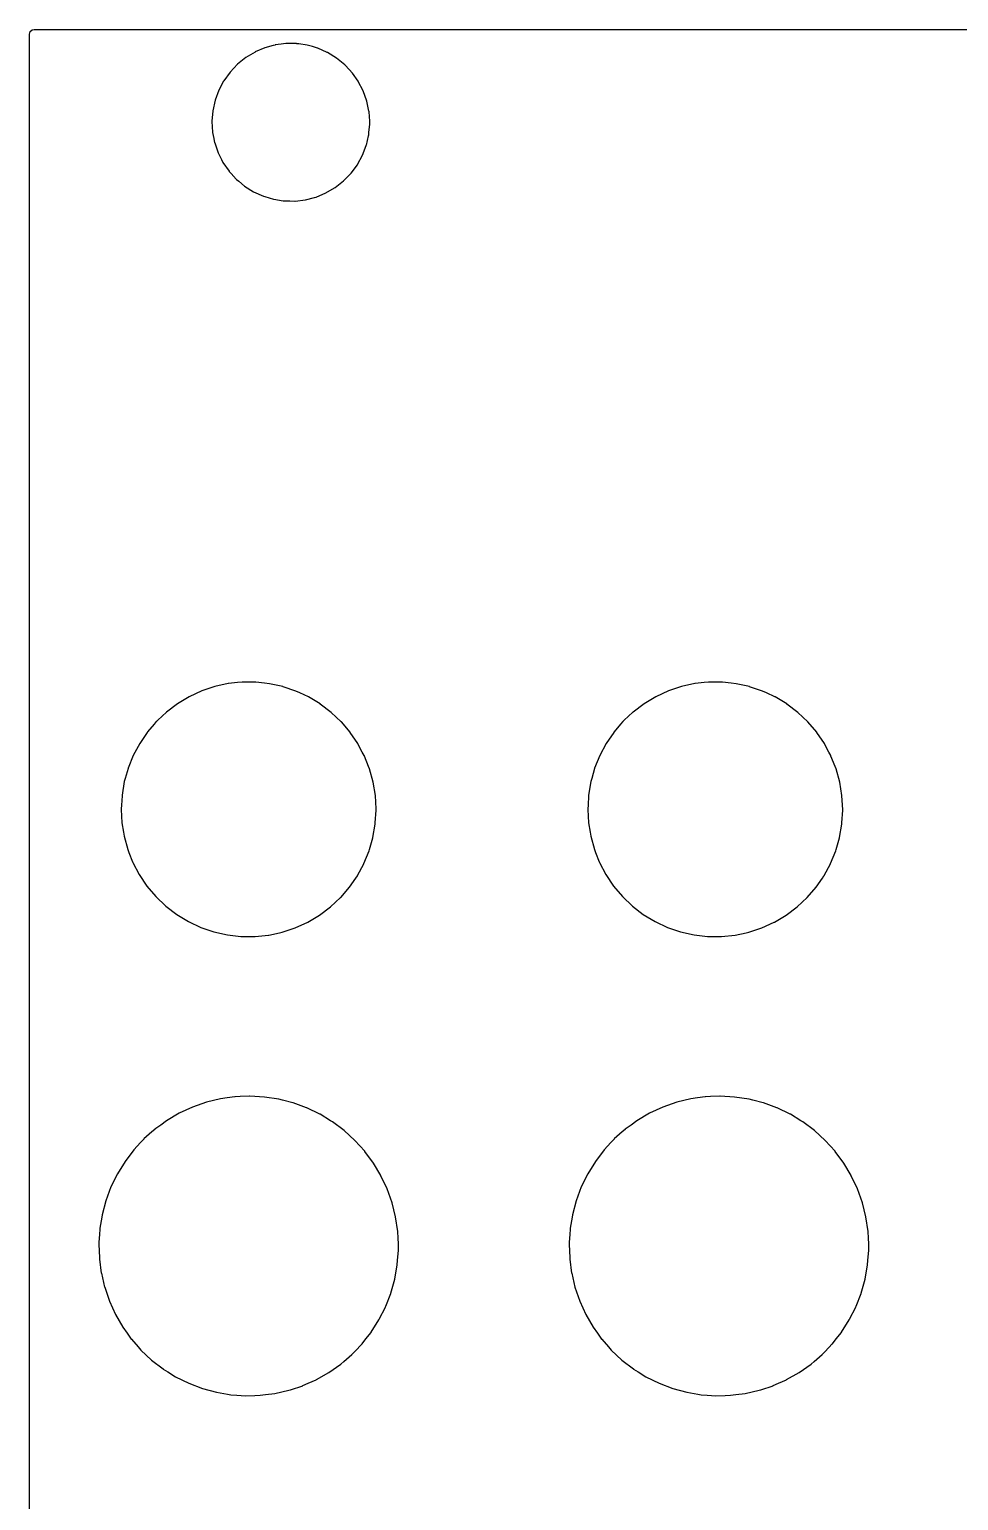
# Model space of a CAD drawing. Extents: x 7.69 to 9.65, y -5.64 to -0.63.
# Drawn here: x 7.69 to 8.67, y -2.178 to -0.626 of the extents above; entities that cross this region are included whole.
import ezdxf

# ---------------------------------------------------------------- set-up
doc = ezdxf.new("R2010")
doc.units = 0
doc.header["$MEASUREMENT"] = 0
doc.layers.add('BLACK', color=7, linetype='CONTINUOUS')

msp = doc.modelspace()

# ---------------------------------------------------------------- linework, layer by layer
at = {"layer": 'BLACK', "linetype": 'CONTINUOUS'}
for p, q in [((7.69002, -0.63098), (7.69081, -0.628298)), ((7.69002, -5.63902), (7.69002, -0.63098)), ((7.69081, -0.628298), (7.69292, -0.626468)), ((7.69292, -0.626468), (7.69498, -0.62602)), ((7.69498, -0.62602), (9.64502, -0.62602)), ((7.92797, -0.649879), (7.92307, -0.652814)), ((7.92813, -0.649813), (7.92797, -0.649879)), ((7.93823, -0.645504), (7.92813, -0.649812)), ((7.92813, -0.649812), (7.92813, -0.649813)), ((7.93838, -0.645438), (7.93823, -0.645504)), ((7.94705, -0.643068), (7.93838, -0.645438)), ((7.94914, -0.642496), (7.94705, -0.643068)), ((7.9493, -0.642451), (7.94914, -0.642496)), ((7.94914, -0.642496), (7.94914, -0.642496)), ((7.95542, -0.641646), (7.9493, -0.642451)), ((7.96036, -0.640996), (7.95542, -0.641646)), ((7.96052, -0.640974), (7.96036, -0.640996)), ((7.96036, -0.640996), (7.96036, -0.640996)), ((7.96069, -0.640975), (7.96052, -0.640974)), ((7.97167, -0.641033), (7.96069, -0.640975)), ((7.96069, -0.640975), (7.96069, -0.640975)), ((7.97184, -0.641033), (7.97167, -0.641033)), ((7.97167, -0.641033), (7.97167, -0.641033)), ((7.97201, -0.641057), (7.97184, -0.641033)), ((7.97419, -0.641368), (7.97201, -0.641057)), ((7.97201, -0.641057), (7.97201, -0.641057)), ((7.98305, -0.642628), (7.97419, -0.641368)), ((7.98849, -0.644179), (7.98305, -0.642628)), ((7.99291, -0.645438), (7.98849, -0.644179)), ((7.99393, -0.645729), (7.99291, -0.645438)), ((7.99409, -0.645797), (7.99393, -0.645729)), ((8.00413, -0.650206), (7.99409, -0.645797)), ((8.0043, -0.650278), (8.00413, -0.650206)), ((8.01395, -0.656192), (8.0043, -0.650278)), ((7.90943, -0.662768), (7.90164, -0.670978)), ((7.91826, -0.655691), (7.90943, -0.662768)), ((7.91841, -0.655605), (7.91826, -0.655691)), ((7.92307, -0.652814), (7.91841, -0.655605)), ((7.91841, -0.655605), (7.91841, -0.655605)), ((8.02271, -0.663361), (8.01395, -0.656192)), ((8.02282, -0.663485), (8.02271, -0.663361)), ((8.02754, -0.668567), (8.02282, -0.663485)), ((8.02282, -0.663485), (8.02282, -0.663485)), ((7.89482, -0.680564), (7.88974, -0.690173)), ((7.89495, -0.680319), (7.89482, -0.680564)), ((7.89503, -0.68017), (7.89495, -0.680319)), ((7.89495, -0.680319), (7.89495, -0.680319)), ((7.90164, -0.670978), (7.89503, -0.68017)), ((8.03041, -0.671653), (8.02754, -0.668567)), ((8.03069, -0.672046), (8.03041, -0.671653)), ((8.03678, -0.680713), (8.03069, -0.672046)), ((8.03692, -0.680913), (8.03678, -0.680713)), ((8.04211, -0.690971), (8.03692, -0.680913)), ((7.88974, -0.690173), (7.88585, -0.700802)), ((8.04589, -0.70164), (8.04211, -0.690971)), ((7.88342, -0.712029), (7.88257, -0.722891)), ((7.88343, -0.711861), (7.88342, -0.712029)), ((7.88585, -0.700802), (7.88343, -0.711861)), ((8.04592, -0.701805), (8.04589, -0.70164)), ((8.04809, -0.712254), (8.04592, -0.701805)), ((8.04818, -0.712723), (8.04809, -0.712254)), ((8.0482, -0.712892), (8.04818, -0.712723)), ((8.0482, -0.712892), (8.0482, -0.712892)), ((8.04888, -0.722891), (8.0482, -0.712892)), ((7.88257, -0.722891), (7.88255, -0.723144)), ((7.88255, -0.723144), (7.8832, -0.734444)), ((7.88257, -0.722891), (7.88257, -0.722891)), ((7.88257, -0.722891), (7.88257, -0.722891)), ((8.04814, -0.734669), (8.04893, -0.725855)), ((8.04892, -0.723538), (8.04888, -0.722891)), ((8.04895, -0.724016), (8.04892, -0.723538)), ((8.04893, -0.725855), (8.04894, -0.725758)), ((8.04893, -0.725855), (8.04893, -0.725855)), ((8.04894, -0.725758), (8.04895, -0.724016)), ((7.8832, -0.734444), (7.88323, -0.73461)), ((7.88323, -0.73461), (7.88323, -0.73461)), ((7.88323, -0.73461), (7.88449, -0.741021)), ((7.88449, -0.741021), (7.88538, -0.745551)), ((8.0454, -0.748065), (8.04763, -0.73836)), ((8.04763, -0.73836), (8.04789, -0.737197)), ((8.04789, -0.737197), (8.04793, -0.737032)), ((8.04789, -0.737197), (8.04789, -0.737197)), ((8.04793, -0.737032), (8.04814, -0.734669)), ((7.88538, -0.745551), (7.88543, -0.74571)), ((7.88543, -0.74571), (7.88543, -0.745711)), ((7.88543, -0.745711), (7.88899, -0.7561)), ((7.88899, -0.7561), (7.88904, -0.756259)), ((7.88904, -0.756259), (7.88932, -0.756804)), ((7.88932, -0.756804), (7.89257, -0.763273)), ((8.03608, -0.768451), (8.04132, -0.758801)), ((8.04132, -0.758801), (8.0414, -0.758653)), ((8.04132, -0.758801), (8.04132, -0.758801)), ((8.0414, -0.758653), (8.04519, -0.748617)), ((8.04519, -0.748617), (8.04534, -0.748223)), ((8.04534, -0.748223), (8.0454, -0.748065)), ((8.04534, -0.748223), (8.04534, -0.748223)), ((7.89257, -0.763273), (7.89413, -0.766371)), ((7.89413, -0.766371), (7.90054, -0.775699)), ((7.90054, -0.775699), (7.90065, -0.775824)), ((7.90065, -0.775824), (7.90065, -0.775824)), ((7.90065, -0.775824), (7.90274, -0.778115)), ((8.0294, -0.777586), (8.0359, -0.768736)), ((8.0359, -0.768736), (8.036, -0.7686)), ((8.036, -0.7686), (8.03608, -0.768451)), ((7.90274, -0.778115), (7.90816, -0.78407)), ((7.90816, -0.78407), (7.90829, -0.784179)), ((7.90829, -0.784179), (7.90829, -0.784179)), ((7.90829, -0.784179), (7.91076, -0.786243)), ((7.91076, -0.786243), (7.91684, -0.791331)), ((7.91684, -0.791331), (7.92643, -0.797345)), ((8.01252, -0.792834), (8.02142, -0.78585)), ((8.02142, -0.78585), (8.02277, -0.784464)), ((8.02277, -0.784464), (8.02654, -0.78057)), ((8.02654, -0.78057), (8.0293, -0.777722)), ((8.0293, -0.777722), (8.0294, -0.777586)), ((8.0294, -0.777586), (8.0294, -0.777586)), ((7.92643, -0.797345), (7.93674, -0.802003)), ((7.93674, -0.802003), (7.93824, -0.802445)), ((7.93824, -0.802445), (7.94744, -0.80517)), ((7.94744, -0.80517), (7.94744, -0.80517)), ((7.94744, -0.80517), (7.9476, -0.805218)), ((7.9476, -0.805218), (7.94776, -0.805243)), ((7.94776, -0.805243), (7.94776, -0.805243)), ((7.94776, -0.805243), (7.95755, -0.806741)), ((7.95755, -0.806741), (7.95879, -0.80693)), ((7.95879, -0.80693), (7.96455, -0.80702)), ((7.96455, -0.80702), (7.96993, -0.807105)), ((7.97027, -0.807087), (7.98117, -0.805768)), ((7.98117, -0.805768), (7.98134, -0.805748)), ((7.98117, -0.805768), (7.98117, -0.805768)), ((7.98134, -0.805748), (7.99062, -0.803312)), ((7.99062, -0.803312), (7.99212, -0.802918)), ((7.99212, -0.802918), (7.99229, -0.802876)), ((7.99212, -0.802918), (7.99212, -0.802918)), ((7.99229, -0.802876), (8.00274, -0.798544)), ((8.00274, -0.798544), (8.01184, -0.793227)), ((8.01184, -0.793227), (8.01237, -0.792919)), ((8.01237, -0.792919), (8.01252, -0.792834)), ((8.01237, -0.792919), (8.01237, -0.792919)), ((7.96993, -0.807105), (7.96993, -0.807105)), ((7.96993, -0.807105), (7.9701, -0.807108)), ((7.9701, -0.807108), (7.97027, -0.807087)), ((7.97027, -0.807087), (7.97027, -0.807087)), ((7.89977, -1.31616), (7.88557, -1.31925)), ((7.89991, -1.31614), (7.89977, -1.31616)), ((7.90964, -1.3151), (7.89991, -1.31614)), ((7.89991, -1.31614), (7.89991, -1.31614)), ((7.91423, -1.31461), (7.90964, -1.3151)), ((7.92175, -1.31463), (7.91423, -1.31461)), ((7.92863, -1.31464), (7.92175, -1.31463)), ((7.92876, -1.31464), (7.92863, -1.31464)), ((7.92863, -1.31464), (7.92863, -1.31464)), ((7.92889, -1.31465), (7.92876, -1.31464)), ((7.93808, -1.31567), (7.92889, -1.31465)), ((7.92889, -1.31465), (7.92889, -1.31465)), ((7.94321, -1.31623), (7.93808, -1.31567)), ((7.9574, -1.31938), (7.94321, -1.31623)), ((8.3919, -1.31616), (8.3777, -1.31925)), ((8.39203, -1.31614), (8.3919, -1.31616)), ((8.40177, -1.3151), (8.39203, -1.31614)), ((8.39203, -1.31614), (8.39203, -1.31614)), ((8.40635, -1.31461), (8.40177, -1.3151)), ((8.41388, -1.31463), (8.40635, -1.31461)), ((8.42075, -1.31464), (8.41388, -1.31463)), ((8.42089, -1.31464), (8.42075, -1.31464)), ((8.42075, -1.31464), (8.42075, -1.31464)), ((8.42102, -1.31465), (8.42089, -1.31464)), ((8.4302, -1.31567), (8.42102, -1.31465)), ((8.42102, -1.31465), (8.42102, -1.31465)), ((8.43534, -1.31623), (8.4302, -1.31567)), ((8.44953, -1.31938), (8.43534, -1.31623)), ((7.85858, -1.32994), (7.84611, -1.3374)), ((7.87179, -1.32387), (7.85858, -1.32994)), ((7.88557, -1.31925), (7.87179, -1.32387)), ((7.95753, -1.31942), (7.9574, -1.31938)), ((7.97104, -1.324), (7.95753, -1.31942)), ((7.95753, -1.31942), (7.95753, -1.31942)), ((7.97117, -1.32404), (7.97104, -1.324)), ((7.97104, -1.324), (7.97104, -1.324)), ((7.97528, -1.32595), (7.97117, -1.32404)), ((7.98423, -1.3301), (7.97528, -1.32595)), ((7.98435, -1.33016), (7.98423, -1.3301)), ((7.98423, -1.3301), (7.98423, -1.3301)), ((7.98447, -1.33023), (7.98435, -1.33016)), ((7.99668, -1.3376), (7.98447, -1.33023)), ((7.98447, -1.33023), (7.98447, -1.33023)), ((8.35071, -1.32994), (8.33824, -1.3374)), ((8.36391, -1.32387), (8.35071, -1.32994)), ((8.3777, -1.31925), (8.36391, -1.32387)), ((8.44965, -1.31942), (8.44953, -1.31938)), ((8.46317, -1.324), (8.44965, -1.31942)), ((8.44965, -1.31942), (8.44965, -1.31942)), ((8.46329, -1.32404), (8.46317, -1.324)), ((8.46317, -1.324), (8.46317, -1.324)), ((8.4674, -1.32595), (8.46329, -1.32404)), ((8.47636, -1.3301), (8.4674, -1.32595)), ((8.47648, -1.33016), (8.47636, -1.3301)), ((8.47636, -1.3301), (8.47636, -1.3301)), ((8.47659, -1.33023), (8.47648, -1.33016)), ((8.48881, -1.3376), (8.47659, -1.33023)), ((8.47659, -1.33023), (8.47659, -1.33023)), ((7.83442, -1.34626), (7.82531, -1.35485)), ((7.83452, -1.34617), (7.83442, -1.34626)), ((7.83442, -1.34626), (7.83442, -1.34626)), ((7.84611, -1.3374), (7.83452, -1.34617)), ((7.9968, -1.33767), (7.99668, -1.3376)), ((7.99668, -1.3376), (7.99668, -1.3376)), ((8.00836, -1.34648), (7.9968, -1.33767)), ((8.0189, -1.35648), (8.00836, -1.34648)), ((8.32654, -1.34626), (8.31743, -1.35485)), ((8.32655, -1.34626), (8.32654, -1.34626)), ((8.32664, -1.34617), (8.32655, -1.34626)), ((8.33824, -1.3374), (8.32664, -1.34617)), ((8.48892, -1.33767), (8.48881, -1.3376)), ((8.48881, -1.3376), (8.48881, -1.3376)), ((8.50049, -1.34648), (8.48892, -1.33767)), ((8.51103, -1.35648), (8.50049, -1.34648)), ((7.82147, -1.35903), (7.8145, -1.36719)), ((7.82385, -1.35624), (7.82147, -1.35903)), ((7.82394, -1.35614), (7.82385, -1.35624)), ((7.82385, -1.35624), (7.82385, -1.35624)), ((7.82531, -1.35485), (7.82394, -1.35614)), ((8.01899, -1.35658), (8.0189, -1.35648)), ((8.02822, -1.36746), (8.01899, -1.35658)), ((8.01899, -1.35658), (8.01899, -1.35658)), ((8.31359, -1.35903), (8.30662, -1.36719)), ((8.31598, -1.35624), (8.31359, -1.35903)), ((8.31606, -1.35614), (8.31598, -1.35624)), ((8.31598, -1.35624), (8.31598, -1.35624)), ((8.31743, -1.35485), (8.31606, -1.35614)), ((8.51112, -1.35658), (8.51103, -1.35648)), ((8.52034, -1.36746), (8.51112, -1.35658)), ((8.51112, -1.35658), (8.51112, -1.35658)), ((7.80631, -1.3792), (7.79946, -1.39202)), ((7.81417, -1.36768), (7.80631, -1.3792)), ((7.81442, -1.3673), (7.81417, -1.36768)), ((7.8145, -1.36719), (7.81442, -1.3673)), ((7.81442, -1.3673), (7.81442, -1.3673)), ((8.02831, -1.36757), (8.02822, -1.36746)), ((8.02822, -1.36746), (8.02822, -1.36746)), ((8.02838, -1.36768), (8.02831, -1.36757)), ((8.03638, -1.37949), (8.02838, -1.36768)), ((8.02838, -1.36768), (8.02838, -1.36768)), ((8.03645, -1.3796), (8.03638, -1.37949)), ((8.03638, -1.37949), (8.03638, -1.37949)), ((8.04111, -1.38839), (8.03645, -1.3796)), ((8.29843, -1.3792), (8.29159, -1.39202)), ((8.30629, -1.36768), (8.29843, -1.3792)), ((8.30655, -1.3673), (8.30629, -1.36768)), ((8.30662, -1.36719), (8.30655, -1.3673)), ((8.30655, -1.3673), (8.30655, -1.3673)), ((8.52035, -1.36746), (8.52034, -1.36746)), ((8.52043, -1.36757), (8.52035, -1.36746)), ((8.52051, -1.36768), (8.52043, -1.36757)), ((8.52851, -1.37949), (8.52051, -1.36768)), ((8.52051, -1.36768), (8.52051, -1.36768)), ((8.52858, -1.3796), (8.52851, -1.37949)), ((8.52851, -1.37949), (8.52851, -1.37949)), ((8.53323, -1.38839), (8.52858, -1.3796)), ((7.79946, -1.39202), (7.79404, -1.40551)), ((8.04303, -1.39202), (8.04111, -1.38839)), ((8.04326, -1.39245), (8.04303, -1.39202)), ((8.04331, -1.39257), (8.04326, -1.39245)), ((8.04764, -1.40346), (8.04331, -1.39257)), ((8.04331, -1.39257), (8.04331, -1.39257)), ((8.29159, -1.39202), (8.28617, -1.40551)), ((8.53516, -1.39202), (8.53323, -1.38839)), ((8.53538, -1.39245), (8.53516, -1.39202)), ((8.53543, -1.39257), (8.53538, -1.39245)), ((8.53976, -1.40346), (8.53543, -1.39257)), ((8.53543, -1.39257), (8.53543, -1.39257)), ((7.794, -1.40564), (7.79105, -1.41616)), ((7.79404, -1.40551), (7.794, -1.40564)), ((7.794, -1.40564), (7.794, -1.40564)), ((8.04863, -1.40595), (8.04764, -1.40346)), ((8.05251, -1.41996), (8.04863, -1.40595)), ((8.28613, -1.40564), (8.28317, -1.41616)), ((8.28617, -1.40551), (8.28613, -1.40564)), ((8.28613, -1.40564), (8.28613, -1.40564)), ((8.54076, -1.40595), (8.53976, -1.40346)), ((8.54464, -1.41996), (8.54076, -1.40595)), ((7.79011, -1.4195), (7.78771, -1.43384)), ((7.79105, -1.41616), (7.79011, -1.4195)), ((8.05486, -1.4343), (8.05251, -1.41996)), ((8.28223, -1.4195), (8.27983, -1.43384)), ((8.28317, -1.41616), (8.28223, -1.4195)), ((8.54699, -1.4343), (8.54464, -1.41996)), ((7.78767, -1.43444), (7.78709, -1.44455)), ((7.78771, -1.43384), (7.78767, -1.43444)), ((8.05562, -1.44835), (8.05486, -1.4343)), ((8.2798, -1.43444), (8.27922, -1.44455)), ((8.27983, -1.43384), (8.2798, -1.43444)), ((8.54754, -1.44441), (8.54699, -1.4343)), ((7.78709, -1.44455), (7.78687, -1.44835)), ((7.78687, -1.44835), (7.78689, -1.44882)), ((7.78689, -1.44882), (7.78689, -1.44882)), ((7.78689, -1.44882), (7.78689, -1.44882)), ((7.78689, -1.44882), (7.78761, -1.46287)), ((8.05484, -1.46287), (8.05564, -1.44983)), ((8.05565, -1.44882), (8.05562, -1.44835)), ((8.05564, -1.44983), (8.05565, -1.44976)), ((8.05565, -1.44976), (8.05565, -1.44882)), ((8.27922, -1.44455), (8.279, -1.44835)), ((8.279, -1.44835), (8.27902, -1.44882)), ((8.27902, -1.44882), (8.27902, -1.44882)), ((8.27902, -1.44882), (8.27973, -1.46287)), ((8.27902, -1.44882), (8.27902, -1.44882)), ((8.54697, -1.46287), (8.54777, -1.44983)), ((8.54778, -1.44882), (8.54754, -1.44441)), ((8.54777, -1.44976), (8.54778, -1.44882)), ((8.54777, -1.44983), (8.54777, -1.44976)), ((7.78761, -1.46287), (7.78763, -1.463)), ((7.78763, -1.463), (7.78763, -1.463)), ((7.78763, -1.463), (7.78922, -1.47293)), ((7.78922, -1.47293), (7.7899, -1.47722)), ((8.05231, -1.47859), (8.05476, -1.46427)), ((8.05476, -1.46427), (8.05484, -1.46287)), ((8.27973, -1.46287), (8.27975, -1.463)), ((8.27975, -1.463), (8.27975, -1.463)), ((8.27975, -1.463), (8.28134, -1.47293)), ((8.28134, -1.47293), (8.28203, -1.47722)), ((8.54444, -1.47859), (8.54689, -1.46427)), ((8.54689, -1.46427), (8.54697, -1.46287)), ((7.7899, -1.47722), (7.79374, -1.49124)), ((8.04874, -1.49111), (8.05227, -1.47872)), ((8.05227, -1.47872), (8.05231, -1.47859)), ((8.28203, -1.47722), (8.28587, -1.49124)), ((8.54087, -1.49111), (8.5444, -1.47872)), ((8.5444, -1.47872), (8.54444, -1.47859)), ((7.79374, -1.49124), (7.7949, -1.49418)), ((7.7949, -1.49418), (7.79883, -1.50416)), ((7.79883, -1.50416), (7.79907, -1.50476)), ((7.79907, -1.50476), (7.79913, -1.50488)), ((7.79913, -1.50488), (7.80576, -1.51751)), ((8.04286, -1.50604), (8.04833, -1.49257)), ((8.04833, -1.49257), (8.04874, -1.49111)), ((8.28587, -1.49124), (8.28702, -1.49418)), ((8.28702, -1.49418), (8.29096, -1.50416)), ((8.29096, -1.50416), (8.29119, -1.50476)), ((8.29119, -1.50476), (8.29126, -1.50488)), ((8.29126, -1.50488), (8.29789, -1.51751)), ((8.53499, -1.50604), (8.54045, -1.49257)), ((8.54045, -1.49257), (8.54087, -1.49111)), ((7.80576, -1.51751), (7.80576, -1.51751)), ((7.80576, -1.51751), (7.80582, -1.51763)), ((7.80582, -1.51763), (7.81393, -1.5297)), ((8.03423, -1.52137), (8.03589, -1.51895)), ((8.03589, -1.51895), (8.03597, -1.51884)), ((8.03589, -1.51895), (8.03589, -1.51895)), ((8.03597, -1.51884), (8.03603, -1.51872)), ((8.03603, -1.51872), (8.0428, -1.50616)), ((8.03603, -1.51872), (8.03603, -1.51872)), ((8.0428, -1.50616), (8.04286, -1.50604)), ((8.29789, -1.51751), (8.29789, -1.51751)), ((8.29789, -1.51751), (8.29795, -1.51763)), ((8.29795, -1.51763), (8.30606, -1.5297)), ((8.52636, -1.52137), (8.52802, -1.51895)), ((8.52802, -1.51895), (8.52809, -1.51884)), ((8.52802, -1.51895), (8.52802, -1.51895)), ((8.52809, -1.51884), (8.52816, -1.51872)), ((8.52816, -1.51872), (8.53492, -1.50616)), ((8.52816, -1.51872), (8.52816, -1.51872)), ((8.53492, -1.50616), (8.53499, -1.50604)), ((7.81393, -1.5297), (7.82329, -1.54082)), ((8.01834, -1.54173), (8.02765, -1.53092)), ((8.02765, -1.53092), (8.02774, -1.53082)), ((8.02774, -1.53082), (8.03423, -1.52137)), ((8.30606, -1.5297), (8.31542, -1.54082)), ((8.51047, -1.54173), (8.51977, -1.53092)), ((8.51977, -1.53092), (8.51986, -1.53082)), ((8.51986, -1.53082), (8.52636, -1.52137)), ((7.82329, -1.54082), (7.8338, -1.55086)), ((7.8338, -1.55086), (7.84533, -1.55971)), ((7.99602, -1.56049), (8.00764, -1.55177)), ((8.00764, -1.55177), (8.01826, -1.54184)), ((8.01826, -1.54184), (8.01834, -1.54173)), ((8.01834, -1.54173), (8.01834, -1.54173)), ((8.31542, -1.54082), (8.32593, -1.55086)), ((8.32593, -1.55086), (8.33746, -1.55971)), ((8.48815, -1.56049), (8.49977, -1.55177)), ((8.49977, -1.55177), (8.51038, -1.54184)), ((8.51038, -1.54184), (8.51047, -1.54173)), ((8.51047, -1.54173), (8.51047, -1.54173)), ((7.84533, -1.55971), (7.85775, -1.56726)), ((7.85775, -1.56726), (7.87092, -1.57342)), ((7.98364, -1.56785), (7.9959, -1.56056)), ((7.9959, -1.56056), (7.99602, -1.56049)), ((8.33746, -1.55971), (8.34988, -1.56726)), ((8.34988, -1.56726), (8.36304, -1.57342)), ((8.47576, -1.56785), (8.48803, -1.56056)), ((8.48803, -1.56056), (8.48815, -1.56049)), ((7.87092, -1.57342), (7.88467, -1.57813)), ((7.88467, -1.57813), (7.89885, -1.58133)), ((7.89885, -1.58133), (7.89898, -1.58134)), ((7.89898, -1.58134), (7.89898, -1.58134)), ((7.89898, -1.58134), (7.91316, -1.58296)), ((7.91316, -1.58296), (7.91316, -1.58296)), ((7.91316, -1.58296), (7.91329, -1.58297)), ((7.91329, -1.58297), (7.91342, -1.58297)), ((7.91342, -1.58297), (7.91342, -1.58297)), ((7.91342, -1.58297), (7.92132, -1.58301)), ((7.92132, -1.58301), (7.92782, -1.58305)), ((7.92782, -1.58305), (7.92796, -1.58303)), ((7.92796, -1.58303), (7.94215, -1.58157)), ((7.92796, -1.58303), (7.92796, -1.58303)), ((7.94215, -1.58157), (7.94228, -1.58155)), ((7.94215, -1.58157), (7.94215, -1.58157)), ((7.94228, -1.58155), (7.94241, -1.58153)), ((7.94241, -1.58153), (7.95368, -1.57911)), ((7.94241, -1.58153), (7.94241, -1.58153)), ((7.95368, -1.57911), (7.9565, -1.57851)), ((7.9565, -1.57851), (7.9703, -1.57394)), ((7.9703, -1.57394), (7.98352, -1.56792)), ((7.98352, -1.56792), (7.98364, -1.56785)), ((7.98364, -1.56785), (7.98364, -1.56785)), ((8.36304, -1.57342), (8.37679, -1.57813)), ((8.37679, -1.57813), (8.39097, -1.58133)), ((8.39097, -1.58133), (8.39111, -1.58134)), ((8.39111, -1.58134), (8.39111, -1.58134)), ((8.39111, -1.58134), (8.40528, -1.58296)), ((8.40528, -1.58296), (8.40528, -1.58296)), ((8.40528, -1.58296), (8.40542, -1.58297)), ((8.40542, -1.58297), (8.40555, -1.58297)), ((8.40555, -1.58297), (8.40555, -1.58297)), ((8.40555, -1.58297), (8.41345, -1.58301)), ((8.41345, -1.58301), (8.41995, -1.58305)), ((8.41995, -1.58305), (8.42008, -1.58303)), ((8.42008, -1.58303), (8.43428, -1.58157)), ((8.42008, -1.58303), (8.42008, -1.58303)), ((8.43428, -1.58157), (8.43441, -1.58155)), ((8.43428, -1.58157), (8.43428, -1.58157)), ((8.43441, -1.58155), (8.43454, -1.58153)), ((8.43454, -1.58153), (8.44581, -1.57911)), ((8.43454, -1.58153), (8.43454, -1.58153)), ((8.44581, -1.57911), (8.44862, -1.57851)), ((8.44862, -1.57851), (8.46242, -1.57394)), ((8.46242, -1.57394), (8.47565, -1.56792)), ((8.47565, -1.56792), (8.47576, -1.56785)), ((8.47576, -1.56785), (8.47576, -1.56785)), ((7.89853, -1.75328), (7.89165, -1.75424)), ((7.90682, -1.75211), (7.89853, -1.75328)), ((7.90694, -1.75209), (7.90682, -1.75211)), ((7.90682, -1.75211), (7.90682, -1.75211)), ((7.91217, -1.75187), (7.90694, -1.75209)), ((7.92224, -1.75145), (7.91217, -1.75187)), ((7.92236, -1.75145), (7.92224, -1.75145)), ((7.92224, -1.75145), (7.92224, -1.75145)), ((7.93778, -1.75231), (7.92236, -1.75145)), ((7.95303, -1.75467), (7.93778, -1.75231)), ((8.3946, -1.75328), (8.38772, -1.75424)), ((8.40288, -1.75211), (8.3946, -1.75328)), ((8.403, -1.75209), (8.40288, -1.75211)), ((8.40288, -1.75211), (8.40288, -1.75211)), ((8.40824, -1.75187), (8.403, -1.75209)), ((8.4183, -1.75145), (8.40824, -1.75187)), ((8.41843, -1.75145), (8.4183, -1.75145)), ((8.4183, -1.75145), (8.4183, -1.75145)), ((8.43384, -1.75231), (8.41843, -1.75145)), ((8.44909, -1.75467), (8.43384, -1.75231)), ((7.86207, -1.76295), (7.84806, -1.76942)), ((7.87665, -1.75787), (7.86207, -1.76295)), ((7.89165, -1.75424), (7.87665, -1.75787)), ((7.95315, -1.7547), (7.95303, -1.75467)), ((7.95711, -1.75572), (7.95315, -1.7547)), ((7.95315, -1.7547), (7.95315, -1.7547)), ((7.96798, -1.75851), (7.95711, -1.75572)), ((7.9681, -1.75855), (7.96798, -1.75851)), ((7.98238, -1.76375), (7.9681, -1.75855)), ((7.9681, -1.75855), (7.9681, -1.75855)), ((7.98249, -1.76379), (7.98238, -1.76375)), ((7.98238, -1.76375), (7.98238, -1.76375)), ((7.99641, -1.77046), (7.98249, -1.76379)), ((8.35813, -1.76295), (8.34412, -1.76942)), ((8.37271, -1.75787), (8.35813, -1.76295)), ((8.38772, -1.75424), (8.37271, -1.75787)), ((8.44921, -1.7547), (8.44909, -1.75467)), ((8.45317, -1.75572), (8.44921, -1.7547)), ((8.44921, -1.7547), (8.44921, -1.7547)), ((8.46405, -1.75851), (8.45317, -1.75572)), ((8.46416, -1.75855), (8.46405, -1.75851)), ((8.47844, -1.76375), (8.46416, -1.75855)), ((8.46416, -1.75855), (8.46416, -1.75855)), ((8.47855, -1.76379), (8.47844, -1.76375)), ((8.47844, -1.76375), (8.47844, -1.76375)), ((8.49247, -1.77046), (8.47855, -1.76379)), ((7.82844, -1.78181), (7.82235, -1.78624)), ((7.83474, -1.77724), (7.82844, -1.78181)), ((7.84806, -1.76942), (7.83474, -1.77724)), ((7.99651, -1.77052), (7.99641, -1.77046)), ((8.00772, -1.77731), (7.99651, -1.77052)), ((7.99651, -1.77052), (7.99651, -1.77052)), ((8.00962, -1.77846), (8.00772, -1.77731)), ((8.02198, -1.7877), (8.00962, -1.77846)), ((8.32451, -1.78181), (8.31841, -1.78624)), ((8.3308, -1.77724), (8.32451, -1.78181)), ((8.34412, -1.76942), (8.3308, -1.77724)), ((8.49258, -1.77052), (8.49247, -1.77046)), ((8.50378, -1.77731), (8.49258, -1.77052)), ((8.49258, -1.77052), (8.49258, -1.77052)), ((8.50568, -1.77846), (8.50378, -1.77731)), ((8.51804, -1.7877), (8.50568, -1.77846)), ((7.81063, -1.79665), (7.80715, -1.8004)), ((7.81071, -1.79656), (7.81063, -1.79665)), ((7.81063, -1.79665), (7.81063, -1.79665)), ((7.81902, -1.78918), (7.81071, -1.79656)), ((7.82216, -1.78639), (7.81902, -1.78918)), ((7.82225, -1.78631), (7.82216, -1.78639)), ((7.82216, -1.78639), (7.82216, -1.78639)), ((7.82235, -1.78624), (7.82225, -1.78631)), ((7.82235, -1.78624), (7.82235, -1.78624)), ((8.03338, -1.79811), (8.02198, -1.7877)), ((8.04371, -1.80958), (8.03338, -1.79811)), ((8.30669, -1.79665), (8.30321, -1.8004)), ((8.30677, -1.79656), (8.30669, -1.79665)), ((8.30669, -1.79665), (8.30669, -1.79665)), ((8.31508, -1.78918), (8.30677, -1.79656)), ((8.31823, -1.78639), (8.31508, -1.78918)), ((8.31832, -1.78631), (8.31823, -1.78639)), ((8.31823, -1.78639), (8.31823, -1.78639)), ((8.31841, -1.78624), (8.31832, -1.78631)), ((8.31841, -1.78624), (8.31841, -1.78624)), ((8.52944, -1.79811), (8.51804, -1.7877)), ((8.53977, -1.80958), (8.52944, -1.79811)), ((7.80022, -1.80788), (7.79089, -1.82018)), ((7.80715, -1.8004), (7.80022, -1.80788)), ((8.04378, -1.80968), (8.04371, -1.80958)), ((8.05279, -1.82191), (8.04378, -1.80968)), ((8.04378, -1.80968), (8.04378, -1.80968)), ((8.29628, -1.80788), (8.28695, -1.82018)), ((8.30321, -1.8004), (8.29628, -1.80788)), ((8.53984, -1.80968), (8.53977, -1.80958)), ((8.54886, -1.82191), (8.53984, -1.80968)), ((8.53984, -1.80968), (8.53984, -1.80968)), ((7.79089, -1.82018), (7.7828, -1.83333)), ((8.05287, -1.82201), (8.05279, -1.82191)), ((8.05279, -1.82191), (8.05279, -1.82191)), ((8.05293, -1.82211), (8.05287, -1.82201)), ((8.06071, -1.83517), (8.05293, -1.82211)), ((8.28695, -1.82018), (8.27886, -1.83333)), ((8.54893, -1.82201), (8.54886, -1.82191)), ((8.54886, -1.82191), (8.54886, -1.82191)), ((8.54899, -1.82211), (8.54893, -1.82201)), ((8.55677, -1.83517), (8.54899, -1.82211)), ((7.7828, -1.83333), (7.77603, -1.8472)), ((8.06077, -1.83527), (8.06071, -1.83517)), ((8.06071, -1.83517), (8.06071, -1.83517)), ((8.06734, -1.84924), (8.06077, -1.83527)), ((8.27886, -1.83333), (8.27209, -1.8472)), ((8.55683, -1.83527), (8.55677, -1.83517)), ((8.55677, -1.83517), (8.55677, -1.83517)), ((8.56341, -1.84924), (8.55683, -1.83527)), ((7.77065, -1.86167), (7.76671, -1.8766)), ((7.77603, -1.8472), (7.77065, -1.86167)), ((8.07252, -1.86378), (8.06734, -1.84924)), ((8.26671, -1.86167), (8.26277, -1.8766)), ((8.27209, -1.8472), (8.26671, -1.86167)), ((8.56858, -1.86378), (8.56341, -1.84924)), ((7.76671, -1.8766), (7.76634, -1.87888)), ((8.07626, -1.87876), (8.07252, -1.86378)), ((8.26277, -1.8766), (8.2624, -1.87888)), ((8.57232, -1.87876), (8.56858, -1.86378)), ((7.76423, -1.89196), (7.76393, -1.89681)), ((7.76424, -1.89184), (7.76423, -1.89196)), ((7.76423, -1.89196), (7.76423, -1.89196)), ((7.76441, -1.8908), (7.76424, -1.89184)), ((7.76634, -1.87888), (7.76441, -1.8908)), ((8.07851, -1.89403), (8.07626, -1.87876)), ((8.26029, -1.89196), (8.25999, -1.89681)), ((8.2603, -1.89184), (8.26029, -1.89196)), ((8.26029, -1.89196), (8.26029, -1.89196)), ((8.26047, -1.8908), (8.2603, -1.89184)), ((8.2624, -1.87888), (8.26047, -1.8908)), ((8.57457, -1.89403), (8.57232, -1.87876)), ((7.76336, -1.90575), (7.76327, -1.90724)), ((7.76327, -1.90724), (7.76327, -1.90736)), ((7.76327, -1.90736), (7.76378, -1.92178)), ((7.76393, -1.89681), (7.76336, -1.90575)), ((8.07886, -1.90112), (8.07851, -1.89403)), ((8.07916, -1.90724), (8.07886, -1.90112)), ((8.07927, -1.90945), (8.07916, -1.90724)), ((8.25943, -1.90575), (8.25933, -1.90724)), ((8.25933, -1.90724), (8.25934, -1.90736)), ((8.25934, -1.90736), (8.25984, -1.92178)), ((8.25999, -1.89681), (8.25943, -1.90575)), ((8.57492, -1.90112), (8.57457, -1.89403)), ((8.57522, -1.90724), (8.57492, -1.90112)), ((8.57533, -1.90945), (8.57522, -1.90724)), ((7.76378, -1.92178), (7.76381, -1.92267)), ((7.76381, -1.92267), (7.76382, -1.92279)), ((7.76382, -1.92279), (7.76382, -1.92279)), ((7.76382, -1.92279), (7.76392, -1.92351)), ((7.76392, -1.92351), (7.76585, -1.93797)), ((8.07837, -1.92474), (8.0792, -1.91394)), ((8.0792, -1.91386), (8.07927, -1.90945)), ((8.0792, -1.91394), (8.0792, -1.91386)), ((8.0792, -1.91394), (8.0792, -1.91394)), ((8.25984, -1.92178), (8.25987, -1.92267)), ((8.25987, -1.92267), (8.25989, -1.92279)), ((8.25989, -1.92279), (8.25989, -1.92279)), ((8.25989, -1.92279), (8.25998, -1.92351)), ((8.25998, -1.92351), (8.26191, -1.93797)), ((8.57443, -1.92474), (8.57526, -1.91394)), ((8.57526, -1.91394), (8.57527, -1.91386)), ((8.57526, -1.91394), (8.57526, -1.91394)), ((8.57527, -1.91386), (8.57533, -1.90945)), ((7.76585, -1.93797), (7.76588, -1.93809)), ((7.76588, -1.93809), (7.76588, -1.93809)), ((7.76588, -1.93809), (7.76935, -1.95288)), ((8.07534, -1.94445), (8.07802, -1.92925)), ((8.07802, -1.92925), (8.07837, -1.92474)), ((8.26191, -1.93797), (8.26194, -1.93809)), ((8.26194, -1.93809), (8.26194, -1.93809)), ((8.26194, -1.93809), (8.26541, -1.95288)), ((8.5714, -1.94445), (8.57408, -1.92925)), ((8.57408, -1.92925), (8.57443, -1.92474)), ((7.76935, -1.95288), (7.76938, -1.953)), ((7.76938, -1.953), (7.77435, -1.96761)), ((8.07119, -1.95932), (8.07534, -1.94445)), ((8.26541, -1.95288), (8.26544, -1.953)), ((8.26544, -1.953), (8.27041, -1.96761)), ((8.56725, -1.95932), (8.5714, -1.94445)), ((7.77435, -1.96761), (7.78073, -1.98167)), ((8.06593, -1.97288), (8.07114, -1.95944)), ((8.07114, -1.95944), (8.07119, -1.95932)), ((8.07114, -1.95944), (8.07114, -1.95944)), ((8.27041, -1.96761), (8.27679, -1.98167)), ((8.56199, -1.97288), (8.56721, -1.95944)), ((8.56721, -1.95944), (8.56725, -1.95932)), ((8.56721, -1.95944), (8.56721, -1.95944)), ((7.78073, -1.98167), (7.78845, -1.99504)), ((8.05902, -1.98676), (8.06555, -1.97382)), ((8.06555, -1.97382), (8.0656, -1.97372)), ((8.0656, -1.97372), (8.06593, -1.97288)), ((8.27679, -1.98167), (8.28451, -1.99504)), ((8.55508, -1.98676), (8.56161, -1.97382)), ((8.56161, -1.97382), (8.56167, -1.97372)), ((8.56167, -1.97372), (8.56199, -1.97288)), ((7.78845, -1.99504), (7.78852, -1.99514)), ((7.78852, -1.99514), (7.78852, -1.99514)), ((7.78852, -1.99514), (7.79298, -2.00137)), ((7.79298, -2.00137), (7.79743, -2.00759)), ((8.04489, -2.00755), (8.0503, -2.00062)), ((8.0503, -2.00062), (8.05037, -2.00053)), ((8.0503, -2.00062), (8.0503, -2.00062)), ((8.05037, -2.00053), (8.05864, -1.98749)), ((8.05864, -1.98749), (8.05902, -1.98676)), ((8.28451, -1.99504), (8.28458, -1.99514)), ((8.28458, -1.99514), (8.28458, -1.99514)), ((8.28458, -1.99514), (8.28904, -2.00137)), ((8.28904, -2.00137), (8.2935, -2.00759)), ((8.54095, -2.00755), (8.54636, -2.00062)), ((8.54636, -2.00062), (8.54644, -2.00053)), ((8.54636, -2.00062), (8.54636, -2.00062)), ((8.54644, -2.00053), (8.55471, -1.98749)), ((8.55471, -1.98749), (8.55508, -1.98676)), ((7.79743, -2.00759), (7.79751, -2.00768)), ((7.79751, -2.00768), (7.79751, -2.00768)), ((7.79751, -2.00768), (7.80463, -2.01582)), ((7.80463, -2.01582), (7.8076, -2.01921)), ((8.03327, -2.02067), (8.04079, -2.01278)), ((8.04079, -2.01278), (8.04087, -2.01269)), ((8.04087, -2.01269), (8.04489, -2.00755)), ((8.2935, -2.00759), (8.29357, -2.00768)), ((8.29357, -2.00768), (8.29358, -2.00768)), ((8.29358, -2.00768), (8.3007, -2.01582)), ((8.3007, -2.01582), (8.30366, -2.01921)), ((8.52933, -2.02067), (8.53685, -2.01278)), ((8.53685, -2.01278), (8.53693, -2.01269)), ((8.53693, -2.01269), (8.54095, -2.00755)), ((7.8076, -2.01921), (7.81885, -2.02978)), ((7.81885, -2.02978), (7.83108, -2.03919)), ((8.01854, -2.03396), (8.02174, -2.03119)), ((8.02174, -2.03119), (8.03013, -2.02395)), ((8.03013, -2.02395), (8.03022, -2.02387)), ((8.03013, -2.02395), (8.03013, -2.02395)), ((8.03022, -2.02387), (8.03327, -2.02067)), ((8.30366, -2.01921), (8.31492, -2.02978)), ((8.31492, -2.02978), (8.32715, -2.03919)), ((8.5146, -2.03396), (8.5178, -2.03119)), ((8.5178, -2.03119), (8.52619, -2.02395)), ((8.52619, -2.02395), (8.52629, -2.02387)), ((8.52619, -2.02395), (8.52619, -2.02395)), ((8.52629, -2.02387), (8.52933, -2.02067)), ((7.83108, -2.03919), (7.83119, -2.03926)), ((7.83119, -2.03926), (7.83119, -2.03926)), ((7.83119, -2.03926), (7.83589, -2.0422)), ((7.83589, -2.0422), (7.84418, -2.04738)), ((7.84418, -2.04738), (7.858, -2.05424)), ((7.99263, -2.05041), (8.00582, -2.04292)), ((8.00582, -2.04292), (8.00592, -2.04286)), ((8.00582, -2.04292), (8.00582, -2.04292)), ((8.00592, -2.04286), (8.01854, -2.03396)), ((8.32715, -2.03919), (8.32725, -2.03926)), ((8.32725, -2.03926), (8.32725, -2.03926)), ((8.32725, -2.03926), (8.33195, -2.0422)), ((8.33195, -2.0422), (8.34024, -2.04738)), ((8.34024, -2.04738), (8.35407, -2.05424)), ((8.48869, -2.05041), (8.50188, -2.04292)), ((8.50188, -2.04292), (8.50199, -2.04286)), ((8.50188, -2.04292), (8.50188, -2.04292)), ((8.50199, -2.04286), (8.5146, -2.03396)), ((7.858, -2.05424), (7.87243, -2.05972)), ((7.87243, -2.05972), (7.88733, -2.06377)), ((7.88733, -2.06377), (7.89907, -2.06575)), ((7.94882, -2.06503), (7.96363, -2.06166)), ((7.96363, -2.06166), (7.96375, -2.06163)), ((7.96363, -2.06166), (7.96363, -2.06166)), ((7.96375, -2.06163), (7.96533, -2.06111)), ((7.96533, -2.06111), (7.97828, -2.0568)), ((7.97828, -2.0568), (7.9784, -2.05676)), ((7.97828, -2.0568), (7.97828, -2.0568)), ((7.9784, -2.05676), (7.98397, -2.05428)), ((7.98397, -2.05428), (7.99239, -2.05053)), ((7.99239, -2.05053), (7.9925, -2.05048)), ((7.99239, -2.05053), (7.99239, -2.05053)), ((7.9925, -2.05048), (7.99263, -2.05041)), ((8.35407, -2.05424), (8.3685, -2.05972)), ((8.3685, -2.05972), (8.38339, -2.06377)), ((8.38339, -2.06377), (8.39513, -2.06575)), ((8.44488, -2.06503), (8.4597, -2.06166)), ((8.4597, -2.06166), (8.45981, -2.06163)), ((8.4597, -2.06166), (8.4597, -2.06166)), ((8.45981, -2.06163), (8.4614, -2.06111)), ((8.4614, -2.06111), (8.47435, -2.0568)), ((8.47435, -2.0568), (8.47446, -2.05676)), ((8.47435, -2.0568), (8.47435, -2.0568)), ((8.47446, -2.05676), (8.48003, -2.05428)), ((8.48003, -2.05428), (8.48845, -2.05053)), ((8.48845, -2.05053), (8.48856, -2.05048)), ((8.48845, -2.05053), (8.48845, -2.05053)), ((8.48856, -2.05048), (8.48869, -2.05041)), ((7.89907, -2.06575), (7.90243, -2.06632)), ((7.90243, -2.06632), (7.90243, -2.06632)), ((7.90243, -2.06632), (7.90255, -2.06634)), ((7.90255, -2.06634), (7.90864, -2.06677)), ((7.90864, -2.06677), (7.91783, -2.06741)), ((7.91783, -2.06741), (7.91783, -2.06741)), ((7.91783, -2.06741), (7.91795, -2.06742)), ((7.91795, -2.06742), (7.92788, -2.06714)), ((7.92788, -2.06714), (7.93326, -2.06699)), ((7.93326, -2.06699), (7.93326, -2.06699)), ((7.93326, -2.06699), (7.93338, -2.06699)), ((7.93338, -2.06699), (7.9335, -2.06697)), ((7.9335, -2.06697), (7.93908, -2.06627)), ((7.9335, -2.06697), (7.9335, -2.06697)), ((7.93908, -2.06627), (7.9487, -2.06505)), ((7.9487, -2.06505), (7.94882, -2.06503)), ((7.94882, -2.06503), (7.94882, -2.06503)), ((8.39513, -2.06575), (8.3985, -2.06632)), ((8.3985, -2.06632), (8.3985, -2.06632)), ((8.3985, -2.06632), (8.39861, -2.06634)), ((8.39861, -2.06634), (8.4047, -2.06677)), ((8.4047, -2.06677), (8.41389, -2.06741)), ((8.41389, -2.06741), (8.41389, -2.06741)), ((8.41389, -2.06741), (8.41401, -2.06742)), ((8.41401, -2.06742), (8.42394, -2.06714)), ((8.42394, -2.06714), (8.42932, -2.06699)), ((8.42932, -2.06699), (8.42932, -2.06699)), ((8.42932, -2.06699), (8.42944, -2.06699)), ((8.42944, -2.06699), (8.42957, -2.06697)), ((8.42957, -2.06697), (8.43514, -2.06627)), ((8.42957, -2.06697), (8.42957, -2.06697)), ((8.43514, -2.06627), (8.44476, -2.06505)), ((8.44476, -2.06505), (8.44488, -2.06503)), ((8.44488, -2.06503), (8.44488, -2.06503))]:
    msp.add_line(p, q, dxfattribs=at)

doc.saveas('drawing.dxf')
